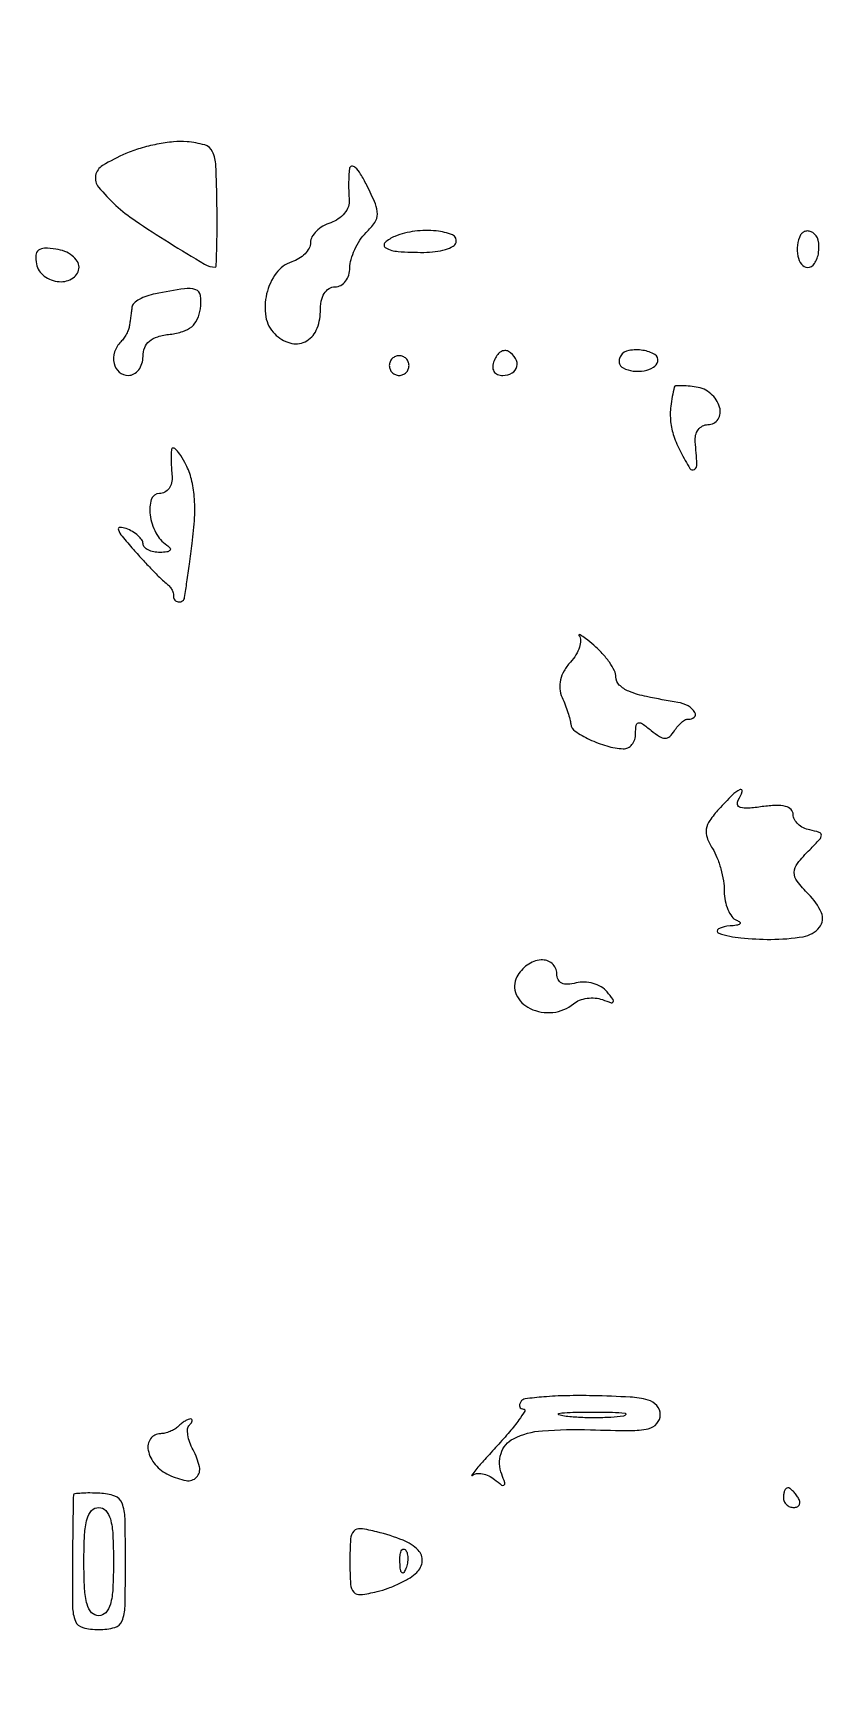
# Model space of a CAD drawing. Extents: x 0 to 5034, y 0 to 2560.
# Drawn here: x 1294.9 to 1375, y 89.7 to 258.8 of the extents above; entities that cross this region are included whole.
import ezdxf

# ---------------------------------------------------------------- set-up
doc = ezdxf.new("R2010")
doc.units = 0

msp = doc.modelspace()

# ---------------------------------------------------------------- linework, layer by layer
for points in [[(1557.115, 263.193366, 0.000016), (1618.338811, 262.493314, 0.000014), (1679.769463, 261.794626, 0.006046)], [(758.5, 263.189695, -0.00005), (959.629134, 263.186606, -0.002021), (1003.377606, 263.004753, -0.002765), (1026.414405, 262.688457, -0.485313), (1027.705651, 260.982409, 0.137934), (1027.736152, 259.321269, 0.089805), (1028.61341, 257.601206, 0.107886), (1029.893072, 256.512159, 0.267021), (1031.08062, 256.549826, 0.135733), (1031.434416, 256.931581, 0.043901), (1031.729932, 257.650825, 0.040038), (1031.932177, 258.546557, 0.035522), (1032, 259.5, -0.03537), (1032.067517, 260.453259, -0.039936), (1032.268871, 261.348435, -0.043782), (1032.563055, 262.066999, -0.136113), (1032.915304, 262.447655, -0.138132), (1034.427721, 262.880997, -0.000304), (1058.418359, 262.974838, -0.000929), (1096.805013, 263.030373, -0.000084), (1192.5, 262.974921, 0.000516), (1316.795999, 263.01022, 0.001331), (1406.547551, 263.367364, 0.000323)], [(1407.1878, 306.87168, 0.000015), (1422.488545, 306.946143, 0.000086)]]:
    msp.add_lwpolyline(points, format="xyb")
for points in [[(1304.25, 246.533125, 0.029812), (1301.897342, 245.320817, 0.215118), (1301.183161, 244.302465, 0.224522), (1301.489401, 243.122317, 0.032459), (1303.25, 241.271821, 0.037827), (1305.20621, 239.722728, 0.009304), (1308.648795, 237.489094, 0.004997), (1312.253993, 235.293838, 0.135051), (1313.322031, 235, 0.403583), (1313.426836, 235.101055, 0.001708), (1313.484135, 236.835938, 0.006529), (1313.517511, 238.853459, 0.003916), (1313.507087, 241.25, 0.006943), (1313.400805, 245.326373, 0.099986), (1313.059313, 246.726316, 0.216526), (1312.256445, 247.410504, 0.050107), (1310.465473, 247.734851, 0.044088), (1309.095795, 247.722403, 0.023449), (1307.41642, 247.47872, 0.023157), (1305.711007, 247.066268, 0.033163)], [(1326.9488, 245, 0.01845), (1326.89177, 244.305623, 0.010068), (1326.870471, 243.450909, 0.010021), (1326.883759, 242.580268, 0.015686), (1326.933663, 241.832882, -0.116152), (1326.841737, 241.146981, -0.079751), (1326.447627, 240.464463, -0.073291), (1325.819533, 239.889056, -0.072123), (1325.048817, 239.515494, 0.056603), (1324.265323, 239.165215, 0.060999), (1323.60184, 238.655207, 0.068755), (1323.151443, 238.070426, 0.130486), (1323, 237.5, -0.122659), (1322.858788, 236.933032, -0.07003), (1322.441703, 236.358613, -0.063123), (1321.826113, 235.864001, -0.060937), (1321.099414, 235.531553, 0.159959), (1319.513107, 234.388114, 0.099423), (1318.546225, 232.28438, 0.099001), (1318.464327, 229.962452, 0.157097), (1319.364237, 228.207192, 0.12594), (1320.904598, 227.294632, 0.186656), (1322.450609, 227.426036, 0.173032), (1323.587962, 228.58899, 0.10832), (1324, 230.468615, -0.046062), (1324.097927, 231.529365, -0.08793), (1324.39814, 232.328103, -0.119192), (1324.87785, 232.820648, -0.141262), (1325.5, 233, 0.127718), (1326.072045, 233.148544, 0.100747), (1326.559375, 233.566518, 0.089419), (1326.887015, 234.19176, 0.076226), (1327, 234.928571, -0.069033), (1327.119057, 235.786775, -0.038981), (1327.483534, 236.774159, -0.038078), (1328.016, 237.731331, -0.050447), (1328.646075, 238.503218, 0.04458), (1329.519435, 239.547933, 0.149584), (1329.788681, 240.387798, 0.103536), (1329.587932, 241.414603, 0.01571), (1328.710029, 243.324646, 0.021262), (1328.084602, 244.456629, 0.06587), (1327.537639, 245.134627, 0.241546), (1327.174346, 245.241616, 0.32705)], [(1331.566376, 238.12415, 0.092033), (1330.568324, 237.489218, 0.509799), (1330.63364, 236.957621, 0.109965), (1331.887049, 236.588255, 0.016883), (1334.5, 236.5, 0.031293), (1335.669253, 236.573252, 0.042701), (1336.70132, 236.79375, 0.049343), (1337.472005, 237.11455, 0.203682), (1337.781089, 237.5, 0.381188), (1337.408033, 238.263783, 0.07212), (1335.769609, 238.671835, 0.056012), (1333.581629, 238.645991, 0.064922)], [(1372.754232, 238.266312, 0.084697), (1372.436116, 237.221291, 0.082939), (1372.479003, 236.121909, 0.104464), (1372.84371, 235.288862, 0.234312), (1373.437328, 234.972506, 0.26629), (1374.162879, 235.360605, 0.1021), (1374.575922, 236.472687, 0.093314), (1374.533019, 237.735512, 0.201974), (1373.980032, 238.512341, 0.086456), (1373.629461, 238.652808, 0.102024), (1373.272696, 238.654687, 0.11056), (1372.965717, 238.518222, 0.11748)], [(1295.174731, 235.331209, 0.189641), (1295.95889, 234.094473, 0.139509), (1297.496332, 233.526887, 0.167848), (1298.910371, 233.897258, 0.250562), (1299.5, 235, 0.144541), (1299.323446, 235.597979, 0.083285), (1298.812929, 236.156668, 0.071069), (1298.055384, 236.592763, 0.060014), (1297.161036, 236.831209, 0.034027), (1296.002823, 236.915492, 0.164309), (1295.385148, 236.71005, 0.218357), (1295.118857, 236.215614, 0.063665)], [(1307.25, 232.294267, 0.036373), (1306.379603, 232.059931, 0.046422), (1305.624219, 231.714881, 0.053832), (1305.078843, 231.318222, 0.177032), (1304.875, 230.930449, -0.000154), (1304.818091, 230.507832, -0.000092), (1304.75, 230.004049, -0.000092), (1304.681898, 229.501576, -0.000158), (1304.625, 229.083333, -0.055489), (1304.523023, 228.67786, -0.031558), (1304.316406, 228.215625, -0.031142), (1304.04635, 227.770882, -0.044385), (1303.75, 227.416667, 0.117181), (1303.112483, 226.381733, 0.134524), (1303.053041, 225.225363, 0.161629), (1303.577235, 224.344037, 0.180353), (1304.5, 224, 0.128045), (1305.072043, 224.148936, 0.100739), (1305.559375, 224.567988, 0.08931), (1305.887031, 225.194845, 0.076019), (1306, 225.933578, -0.093191), (1306.168355, 226.82901, -0.129053), (1306.64647, 227.486994, -0.101063), (1307.487266, 227.929314, -0.042097), (1308.75, 228.183578, 0.047288), (1310.039515, 228.457168, 0.098515), (1310.937353, 228.947622, 0.11152), (1311.510665, 229.698169, 0.072404), (1311.819551, 230.75, 0.065986), (1311.832184, 232.10848, 0.288209), (1311.347146, 232.703777, 0.119748), (1310.208155, 232.803735, 0.009864)], [(1354.487659, 225.980032, 0.086456), (1354.347192, 225.629461, 0.102024), (1354.345313, 225.272696, 0.11056), (1354.481778, 224.965717, 0.11748), (1354.733688, 224.754232, 0.085984), (1355.764165, 224.443417, 0.076224), (1356.8851, 224.477903, 0.087776), (1357.803236, 224.82141, 0.194412), (1358.25, 225.404671, 0.34024), (1357.96037, 226.116771, 0.094491), (1356.74709, 226.546191, 0.079865), (1355.313066, 226.535234, 0.215807)], [(1331, 225, 0.099038), (1331.076342, 224.618362, 0.097945), (1331.29375, 224.29375, 0.097945), (1331.618362, 224.076342, 0.099038), (1332, 224, 0.099038), (1332.381638, 224.076342, 0.097945), (1332.70625, 224.29375, 0.097945), (1332.923658, 224.618362, 0.099038), (1333, 225, 0.099038), (1332.923658, 225.381638, 0.097945), (1332.70625, 225.70625, 0.097945), (1332.381638, 225.923658, 0.099038), (1332, 226, 0.099038), (1331.618362, 225.923658, 0.097945), (1331.29375, 225.70625, 0.097945), (1331.076342, 225.381638, 0.099038)], [(1341.63617, 225.494256, 0.076022), (1341.502894, 224.882944, 0.151817), (1341.618633, 224.406756, 0.165347), (1341.97324, 224.106064, 0.094172), (1342.531385, 224, 0.128597), (1343.468306, 224.245023, 0.21), (1343.954077, 224.890389, 0.198008), (1343.820919, 225.717023, 0.117169), (1343.104785, 226.435239, 0.160704), (1342.718783, 226.527613, 0.122111), (1342.304103, 226.387051, 0.094924), (1341.922037, 226.024563, 0.064087)], [(1359.923489, 222.819551, 0.028262), (1359.572516, 220.874247, 0.055136), (1359.55389, 219.299942, 0.058832), (1359.876773, 217.827441, 0.036883), (1360.575888, 216.206157, 0.016461), (1361.516393, 214.539546, 0.43449), (1361.967097, 214.446144, 0.258949), (1362.232367, 214.997247, 0.010805), (1362.052296, 217.25, -0.083548), (1362.09602, 217.918277, -0.101731), (1362.359672, 218.485938, -0.112436), (1362.8005, 218.864299, -0.121939), (1363.348658, 219, 0.255414), (1364.366988, 219.556494, 0.221613), (1364.531707, 220.775151, 0.139932), (1363.636032, 222.142586, 0.142438), (1362.159483, 222.819551, 0.014076), (1361.326175, 222.918982, 0.022656), (1360.611873, 222.951366, 0.01866), (1360.053867, 222.930533, 0.326169)], [(1308.891006, 216.5, 0.025952), (1308.856301, 215.996596, 0.009389), (1308.857619, 215.279687, 0.009282), (1308.888442, 214.493322, 0.010908), (1308.947704, 213.75, -0.083233), (1308.904397, 213.08171, -0.101567), (1308.641836, 212.514062, -0.11247), (1308.202667, 212.135726, -0.122387), (1307.656478, 212, 0.327633), (1306.840414, 211.400959, 0.112406), (1306.715399, 209.850937, 0.083298), (1307.302951, 208.014221, 0.12589), (1308.412284, 206.765313, -0.077717), (1308.73744, 206.4629, -0.36216), (1308.730692, 206.225649, -0.18108), (1308.424095, 206.062449, -0.03054), (1307.75, 206.015313, -0.049083), (1307.080292, 206.075303, -0.069475), (1306.514062, 206.26682, -0.090112), (1306.13304, 206.553253, -0.188807), (1306, 206.893011, 0.153513), (1305.877442, 207.282781, 0.057097), (1305.492848, 207.718313, 0.049755), (1304.934129, 208.129055, 0.042048), (1304.273526, 208.448532, 0.093908), (1303.66001, 208.55963, 0.514459), (1303.497706, 208.328579, 0.087618), (1303.870601, 207.666146, 0.009306), (1305.023526, 206.314189, 0.005216), (1306.032922, 205.19789, 0.006037), (1307.017938, 204.156647, 0.005433), (1307.871396, 203.294954, 0.035142), (1308.33541, 202.896864, -0.049464), (1308.648639, 202.612194, -0.049266), (1308.900329, 202.271186, -0.053748), (1309.0579, 201.927595, -0.114402), (1309.08541, 201.638197, 0.175242), (1309.166631, 201.264329, 0.166362), (1309.469827, 201.01904, 0.169699), (1309.854937, 201.013528, 0.181129), (1310.147208, 201.25, 0.095545), (1310.220114, 201.455023, 0.000921), (1310.456004, 203.023214, 0.003021), (1310.713812, 204.834035, 0.001947), (1310.991714, 206.935408, 0.018236), (1311.230791, 209.551826, 0.033666), (1311.203781, 211.686507, 0.041331), (1310.914157, 213.452261, 0.059015), (1310.350667, 214.935408, 0.018378), (1309.827207, 215.854479, 0.049097), (1309.369824, 216.452901, 0.153708), (1309.065948, 216.624898, 0.440617)], [(1350.252182, 197.570495, -0.178891), (1350.420594, 197.090858, -0.074025), (1350.306518, 196.402124, -0.060206), (1349.946619, 195.62189, -0.04581), (1349.380901, 194.868397, 0.052572), (1348.734833, 193.983258, 0.073999), (1348.374916, 193.076198, 0.081184), (1348.313213, 192.170191, 0.080121), (1348.542352, 191.287245, -0.012806), (1348.849162, 190.537023, -0.012245), (1349.122068, 189.760858, -0.012275), (1349.329216, 189.064329, -0.042217), (1349.413633, 188.600781, 0.223499), (1349.852355, 187.861395, 0.038196), (1351.310457, 187.028189, 0.040103), (1353.084914, 186.354942, 0.056635), (1354.75, 186.070285, 0.131174), (1355.226473, 186.169199, 0.107225), (1355.632812, 186.497239, 0.093759), (1355.905847, 187.007883, 0.076157), (1356, 187.622445, -0.034428), (1356.057401, 188.455105, -0.319313), (1356.291307, 188.703275, -0.208041), (1356.699149, 188.614892, -0.017273), (1357.576215, 187.936747, 0.029471), (1358.425822, 187.31233, 0.140716), (1358.996009, 187.138897, 0.195033), (1359.465101, 187.320598, 0.065705), (1359.938019, 187.899712, -0.036586), (1360.285704, 188.379878, -0.044162), (1360.680311, 188.772343, -0.049919), (1361.062161, 189.030596, -0.158288), (1361.361803, 189.08541, 0.220623), (1361.956387, 189.270151, 0.362605), (1362.025409, 189.761586, 0.125646), (1361.329018, 190.42964, 0.089169), (1360.302821, 190.788935, -0.010436), (1357.123241, 191.366825, -0.046837), (1355.314998, 191.914837, -0.09606), (1354.344056, 192.550138, -0.202674), (1354, 193.364064, 0.116917), (1353.848672, 194.002378, 0.036089), (1353.339062, 194.856984, 0.033889), (1352.611074, 195.761651, 0.031424), (1351.75, 196.584356, 0.006358), (1350.928617, 197.25824, 0.023032), (1350.381891, 197.655445, 0.290024), (1350.266765, 197.657482, 0.457302)], [(1364.449376, 179.944061, 0.031899), (1363.530373, 178.788326, 0.111752), (1363.174868, 177.9121, 0.130448), (1363.258715, 177.046662, 0.050601), (1363.794388, 175.957629, -0.045378), (1364.256542, 175.042277, -0.026788), (1364.645851, 173.880338, -0.026643), (1364.91239, 172.668268, -0.040819), (1365, 171.596902, 0.047796), (1365.092653, 170.629864, 0.052958), (1365.367188, 169.732385, 0.059916), (1365.770879, 169.031171, 0.137155), (1366.25, 168.662281, -0.084755), (1366.571447, 168.464033, -0.452891), (1366.571184, 168.28268, -0.146422), (1366.256682, 168.139184, -0.024032), (1365.583333, 168.078947, 0.109082), (1364.406266, 167.767749, 0.664981), (1364.440438, 167.334157, 0.05541), (1366.68388, 166.861207, 0.024206), (1369.72619, 166.713042, 0.041732), (1372.995272, 166.985509, 0.179412), (1374.660287, 167.942408, 0.286744), (1374.860382, 169.40863, 0.090881), (1373.549949, 171.307194, -0.03276), (1372.397071, 172.621922, -0.172402), (1372.106026, 173.52134, -0.162392), (1372.439649, 174.433994, -0.02825), (1373.678593, 175.821429, 0.010058), (1374.692602, 176.87706, 0.188479), (1374.857185, 177.298157, 0.330021), (1374.64579, 177.583549, 0.026367), (1373.678593, 177.823324, -0.068353), (1373.036993, 178.040782, -0.072846), (1372.493087, 178.419882, -0.08102), (1372.126693, 178.896912, -0.123949), (1372, 179.400131, 0.203453), (1371.783896, 179.909239, 0.130972), (1371.215311, 180.225404, 0.072693), (1370.248589, 180.324245, 0.025628), (1368.857952, 180.19246, -0.017857), (1367.442455, 180.036098, -0.086063), (1366.639121, 180.114587, -0.26772), (1366.348415, 180.409315, -0.205035), (1366.416969, 180.865652, 0.059723), (1366.821385, 181.737619, 0.656527), (1366.611867, 181.922817, 0.08585), (1365.797969, 181.354796, 0.01366)], [(1343.943282, 162.894022, 0.23442), (1343.888116, 161.10769, 0.176602), (1345.289522, 159.688953, 0.136431), (1347.60446, 159.289774, 0.149165), (1349.703227, 160.168663, -0.081547), (1350.312014, 160.525355, -0.056199), (1351.087, 160.727356, -0.055378), (1351.901639, 160.753479, -0.072079), (1352.628709, 160.588983, 0.013037), (1353.507192, 160.2779, 0.348104), (1353.725047, 160.358835, 0.307119), (1353.712457, 160.606328, 0.011487), (1353.104676, 161.373873, 0.088097), (1352.508171, 161.878685, 0.06151), (1351.695865, 162.225696, 0.060128), (1350.801717, 162.37068, 0.07424), (1349.963232, 162.280134, -0.049982), (1349.111456, 162.146259, -0.125944), (1348.499978, 162.266748, -0.170779), (1348.133622, 162.631655, -0.112746), (1348, 163.216702, 0.218811), (1347.523468, 164.253477, 0.19972), (1346.399329, 164.619626, 0.137991), (1344.996521, 164.10179, 0.113363)], [(1344.344738, 119.75, 0.077514), (1344.22413, 119.463241, 0.155015), (1344.239741, 119.220313, 0.185667), (1344.386403, 119.059338, 0.11671), (1344.63715, 119, -0.582497), (1344.749643, 118.801642, -0.02121), (1344.158187, 117.901678, -0.01994), (1343.215447, 116.696227, -0.010272), (1341.946167, 115.261031, 0.003158), (1340.682576, 113.872587, 0.007816), (1339.779034, 112.834908, 0.019732), (1339.360582, 112.297203, 0.872659), (1339.407991, 112.252355, -0.135677), (1339.857421, 112.446436, -0.078461), (1340.450199, 112.435374, -0.068542), (1341.091288, 112.22851, -0.061007), (1341.680883, 111.849881, 0.013449), (1342.398677, 111.286065, 0.325594), (1342.639175, 111.283806, 0.326701), (1342.714496, 111.511774, 0.013496), (1342.411017, 112.371291, -0.167382), (1342.337438, 114.489719, -0.204993), (1343.604757, 115.990205, -0.098625), (1346.538208, 116.79715, -0.026069), (1351.423459, 116.893421, 0.006695), (1355.45772, 116.816629, 0.055056), (1357.282966, 117.007803, 0.160784), (1358.158273, 117.524427, 0.181649), (1358.5, 118.434015, 0.181742), (1358.156843, 119.346908, 0.145647), (1357.262183, 119.910832, 0.055078), (1355.440688, 120.210605, 0.007866), (1351.653755, 120.352062, 0.010364), (1348.99673, 120.354394, 0.015585), (1346.682656, 120.236231, 0.010393), (1344.798744, 120.04155, 0.227347)], [(1354.767909, 118.285474, -0.024559), (1353.487453, 118.154945, -0.012695), (1351.878422, 118.111345, -0.01259), (1350.218327, 118.150328, -0.018638), (1348.767909, 118.275269, -0.069146), (1348.205163, 118.425738, -0.756877), (1348.222448, 118.564056, -0.031761), (1349.352754, 118.662864, -0.005499), (1351.5, 118.690131, -0.005888), (1353.655786, 118.668409, -0.025342), (1354.934948, 118.575472, -0.556092), (1355.000181, 118.434198, -0.212532)], [(1309.583333, 117.25, -0.059742), (1309.21784, 116.962775, -0.039042), (1308.73894, 116.720313, -0.038992), (1308.227095, 116.55484, -0.058752), (1307.761996, 116.5, 0.243651), (1306.76967, 115.985919, 0.207086), (1306.525254, 114.81872, 0.127707), (1307.239508, 113.362538, 0.105338), (1308.619675, 112.311504, 0.064146), (1310.381952, 111.741514, 0.251358), (1311.435262, 112.076375, 0.255321), (1311.728044, 113.13216, 0.065582), (1311.081428, 114.84785, -0.037425), (1310.740916, 115.617408, -0.048113), (1310.552865, 116.367585, -0.056378), (1310.529788, 116.993941, -0.179282), (1310.70185, 117.368517, 0.037992), (1310.910436, 117.611462, 0.107467), (1311.00096, 117.814502, 0.244772), (1310.96466, 117.943244, 0.206843), (1310.833333, 118, 0.102712), (1310.590211, 117.949524, 0.032763), (1310.259896, 117.779687, 0.031128), (1309.907215, 117.537028, 0.030136)], [(1298.944444, 110.283022, 0.044216), (1298.921001, 110.061544, 0.000293), (1298.888889, 108.115013, 0.001162), (1298.85864, 105.888583, 0.000742), (1298.833333, 103.3, 0.005651), (1298.846563, 98.905796, 0.091372), (1299.134413, 97.460204, 0.23945), (1299.878085, 96.805374, 0.06306), (1301.5, 96.6, 0.065114), (1303.120931, 96.811989, 0.237674), (1303.873142, 97.480801, 0.089074), (1304.172697, 98.961198, 0.005493), (1304.222222, 103.468719, 0.005851), (1304.17045, 107.892739, 0.083801), (1303.873026, 109.434137, 0.22226), (1303.135782, 110.157015, 0.073734), (1301.611111, 110.45174, 0.010229), (1300.606134, 110.475151, 0.016506), (1299.750694, 110.449329, 0.010464), (1299.062827, 110.391333, 0.32915)], [(1371, 110, 0.105053), (1371.081062, 109.618444, 0.099167), (1371.311086, 109.29375, 0.09642), (1371.654762, 109.076123, 0.093332), (1372.059017, 109, 0.108972), (1372.413961, 109.078288, 0.182303), (1372.6254, 109.29375, 0.161196), (1372.656512, 109.6179, 0.082592), (1372.5, 110, 0.029505), (1372.231006, 110.382774, 0.035638), (1371.933975, 110.70625, 0.038439), (1371.65171, 110.934461, 0.151918), (1371.440983, 111, 0.210953), (1371.272352, 110.92554, 0.081139), (1371.129539, 110.70625, 0.061769), (1371.032345, 110.382849, 0.042167)], [(1303, 103.5, -0.01212), (1302.933383, 100.752068, -0.054498), (1302.681818, 99.166667, -0.118311), (1302.215544, 98.316753, -0.211442), (1301.5, 98, -0.211442), (1300.784456, 98.316753, -0.118311), (1300.318182, 99.166667, -0.054498), (1300.066617, 100.752068, -0.01212), (1300, 103.5, -0.01212), (1300.066617, 106.247932, -0.054498), (1300.318182, 107.833333, -0.118311), (1300.784456, 108.683247, -0.211442), (1301.5, 109, -0.211442), (1302.215544, 108.683247, -0.118311), (1302.681818, 107.833333, -0.054498), (1302.933383, 106.247932, -0.01212)], [(1327, 103.5, 0.013454), (1327.062109, 101.192269, 0.171944), (1327.389621, 100.405307, 0.245028), (1328.081081, 100.148759, 0.028788), (1329.75, 100.457397, 0.028273), (1330.898215, 100.808757, 0.023523), (1332.074118, 101.306651, 0.024165), (1333.109231, 101.866616, 0.057435), (1333.800188, 102.401708, 0.180474), (1334.340788, 103.550011, 0.21829), (1333.939574, 104.659669, 0.105188), (1332.405203, 105.674644, 0.032237), (1329.744406, 106.528014, 0.028638), (1328.077346, 106.846281, 0.246274), (1327.388264, 106.593533, 0.172408), (1327.061675, 105.809843, 0.013348)], [(1332.683114, 102.8125, -0.054073), (1332.461564, 102.395823, -0.470617), (1332.279315, 102.37858, -0.168741), (1332.137993, 102.670344, -0.018894), (1332.078947, 103.416667, -0.028489), (1332.089945, 104.112848, -0.077125), (1332.200665, 104.592839, -0.208169), (1332.385309, 104.77538, -0.296942), (1332.604167, 104.729167, -0.126455), (1332.797407, 104.402231, -0.060344), (1332.876576, 103.916927, -0.05415), (1332.839148, 103.359369, -0.051402)]]:
    msp.add_lwpolyline(points, format="xyb", close=True)

doc.saveas('drawing.dxf')
